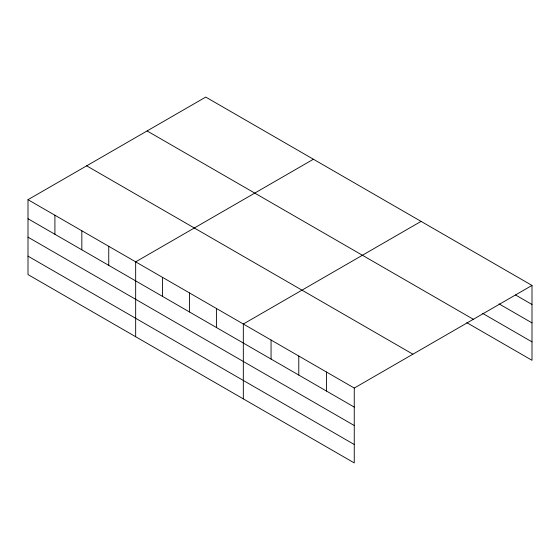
<?xml version="1.0" encoding="UTF-8"?>
<svg xmlns="http://www.w3.org/2000/svg" width="560" height="560" viewBox="0 0 560 560"><rect width="100%" height="100%" fill="white"/><g stroke="black" fill="none" stroke-linecap="round" stroke-linejoin="round"><path stroke-width="0.84" d="M354.256 425.523L354.256 388.059L28 199.696L28 274.568L354.256 462.924L354.256 425.523L28 237.16M466.795 322.658L532 360.304L532 285.432L205.744 97.076L28 199.696M313.411 159.236L135.667 261.856L135.667 336.721M421.071 221.389L243.327 324.016L243.327 398.881M354.256 388.059L532 285.432M515.508 294.959L532 304.479M499.023 303.863L532 322.896M482.531 313.32L532 341.88M147.091 130.942L473.347 319.298M86.653 165.83L412.909 354.193M28 218.736L354.256 407.099M28 256.144L354.256 444.5M326.522 372.043L326.522 391.083M298.788 356.034L298.788 375.074M271.061 340.025L271.061 359.065M216.412 308.476L216.412 327.516M189.497 292.936L189.497 311.976M162.582 277.396L162.582 296.436M108.745 246.316L108.745 265.356M81.83 230.776L81.83 249.816M54.915 215.236L54.915 234.276"/></g></svg>
